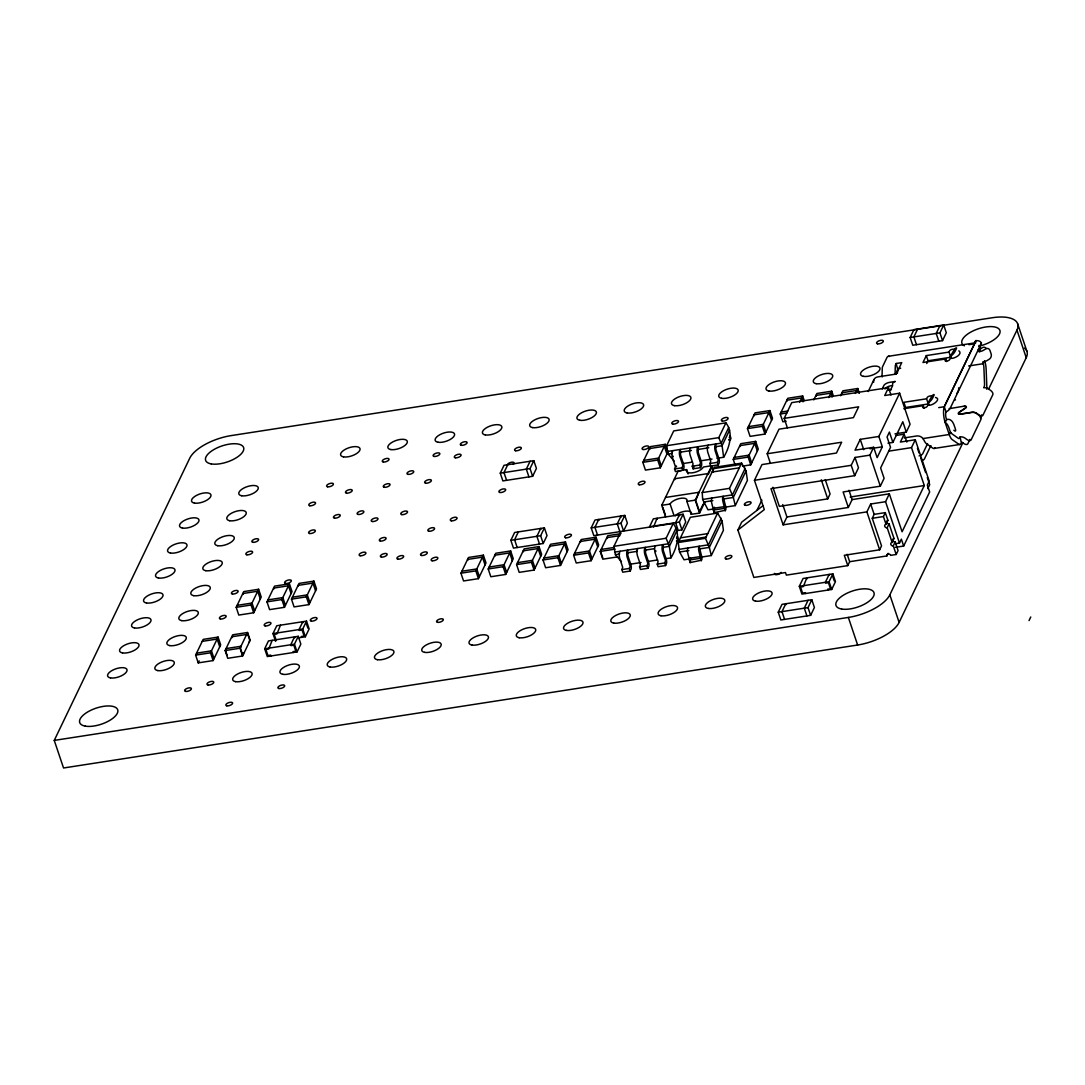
<?xml version="1.0" encoding="UTF-8"?>
<svg xmlns="http://www.w3.org/2000/svg" width="1085" height="1085" viewBox="0 0 1085 1085"><rect width="100%" height="100%" fill="white"/><g stroke="black" fill="none" stroke-linecap="round" stroke-linejoin="round"><path stroke-width="1.5" d="M624.757 515.416L620.986 523.282L623.59 531.04L627.374 523.173L624.757 515.416L594.987 520.027L591.203 527.893L593.82 535.651L673.215 523.472C680.987 533.44 676.891 548.047 670.964 557.893L665.973 558.667M674.124 461.003L668.116 454.086L666.61 445.718L673.717 430.921L725.906 422.838C733.677 432.806 729.581 447.427 723.654 457.26L717.009 458.29M895.057 374.108L895.288 366.364A4.014 1.383 81.2 0 1 895.627 364.614L896.156 363.502L901.743 362.634L896.264 374.04L877.656 376.929A6.076 5.099 25.6 0 0 873.642 382.286M897.39 373.281L897.498 370.039A2.007 0.692 81.2 0 1 897.661 369.171L896.156 363.502M963.968 406.387A2.807 1.18 -18.6 0 1 965.921 406.767A2.807 1.18 -18.6 0 1 965.08 408.204L959.303 412.11A3.214 1.356 -18.6 0 0 958.34 413.751A3.214 1.356 -18.6 0 0 960.578 414.185L971.834 412.449A5.818 4.883 25.6 0 1 976.771 413.656L980.216 416.369A4.014 2.129 40 0 1 981.016 419.244L971.102 439.9A4.014 2.129 40 0 1 966.925 439.52L965.013 438.137A5.818 4.883 25.6 0 0 960.076 436.93L961.364 443.046A11.026 3.797 81.2 0 1 958.597 444.09L952.237 439.628A11.026 3.797 81.2 0 1 949.226 434.502L945.184 422.499A12.084 4.164 81.2 0 1 944.289 406.739L974.506 343.809C973.801 338.235 983.553 341.07 980.759 344.637A11.881 9.982 25.6 0 1 979.307 346.793M948.656 432.834L949.578 433.485A4.014 1.085 63.9 0 0 950.08 431.179L948.914 427.734A4.014 1.085 63.9 0 0 946.106 423.136L945.184 422.499L946.595 419.542A5.099 1.75 81.2 0 1 946.039 411.907L944.289 406.739L976.066 340.419M54.25 740.404L189.753 458.195A35.656 15.014 -18.6 0 1 231.241 435.587L992.26 317.742A35.656 15.014 -18.6 0 1 1016.957 330.098L1026.234 357.684L899.126 622.41A35.656 15.014 -18.6 0 1 857.638 645.019L63.54 767.99L54.25 740.404L848.361 617.433A35.656 15.014 -18.6 0 0 889.836 594.824L962.897 442.68M195.626 655.123L203.18 639.39L218.071 637.085L220.675 644.843L213.121 660.575L198.23 662.881L195.626 655.123L210.517 652.817L218.071 637.085M198.23 662.881L199.179 660.914M236.191 607.315L243.745 591.583L258.623 589.277L261.241 597.048L253.687 612.767L238.795 615.073L236.191 607.315L251.069 605.01L258.623 589.277M225.124 650.539L232.678 634.806L247.57 632.501L250.174 640.258L242.62 655.991L227.741 658.297L225.124 650.539L240.016 648.233L247.57 632.501M232.732 636.163L232.027 637.641L231.742 636.773L246.62 634.467L246.919 635.335L247.624 633.857L249.659 639.892L249.238 642.225M266.978 601.863L274.532 586.131L289.424 583.825L292.041 591.583L284.487 607.315L269.595 609.621L266.978 601.863L281.869 599.557L289.424 583.825M264.686 648.789L268.456 640.923L298.239 636.312L300.843 644.07L297.073 651.936L267.29 656.547L264.686 648.789L294.455 644.178L298.239 636.312M275.59 641.384L272.972 633.613L276.756 625.747L306.526 621.135L309.144 628.907L305.36 636.773L298.443 637.831M291.472 599.151L299.026 583.418L313.904 581.112L316.522 588.87L308.967 604.603L294.076 606.908L291.472 599.151L306.35 596.845L313.904 581.112M272.186 640.34L268.7 649.074L265.906 649.508L267.941 655.543L270.721 655.109L271.019 655.964M280.473 625.177L276.987 633.911L274.193 634.332L276.227 640.367M305.36 636.773L302.742 629.002L306.526 621.135M500.266 473.155L504.037 465.289L533.806 460.677L536.424 468.435L532.64 476.301L502.87 480.913L500.266 473.155L530.036 468.544L533.806 460.677M507.753 464.705L503.983 472.572L506.6 480.329M460.949 573.205L468.503 557.473L483.395 555.167L485.999 562.925L478.444 578.658L463.553 580.963L460.949 573.205L475.84 570.9L483.395 555.167M530.09 461.247L526.32 469.113L528.924 476.871M488.209 568.988L495.764 553.255L510.655 550.949L513.259 558.707L505.705 574.44L490.827 576.745L488.209 568.988L503.101 566.682L510.655 550.949M510.859 540.344L514.629 532.477L544.399 527.866L547.016 535.624L543.232 543.49L513.463 548.101L510.859 540.344L540.628 535.732L544.399 527.866M518.345 531.894L514.575 539.76L517.179 547.518M516.596 564.607L524.15 548.874L539.028 546.569L541.646 554.327L534.091 570.059L519.2 572.365L516.596 564.607L531.474 562.301L539.028 546.569M543.029 559.982L550.583 544.25L565.461 541.944L568.079 549.702L560.525 565.434L545.633 567.74L543.029 559.982L557.907 557.676L565.461 541.944M573.626 555.249L581.18 539.516L596.072 537.211L598.676 544.968L591.122 560.701L576.243 563.006L573.626 555.249L588.518 552.943L596.072 537.211M617.69 556.876L602.812 559.182L600.195 551.424L607.749 535.692L620.986 533.644M642.835 462.346L650.39 446.613L665.268 444.308L667.885 452.065L660.331 467.798L645.439 470.103L642.835 462.346L657.713 460.04L665.268 444.308M621.434 561.637L615.412 554.706L613.92 546.338L621.027 531.555M620.132 551.261L619.508 552.591A5.018 1.722 81.2 0 0 619.752 558.436L622.709 567.319L621.881 569.598L622.749 572.188L630.195 571.035L631.022 569.313A3.513 1.207 81.2 0 0 630.833 564.58L628.079 556.388A2.007 0.692 81.2 0 1 627.971 553.675L627.578 550.109L626.954 551.438A5.018 1.722 81.2 0 0 627.184 557.283L630.154 566.167L629.327 568.445L630.195 571.035M672.822 450.628L672.212 451.97A5.018 1.722 81.2 0 0 672.442 457.802L675.413 466.699L674.572 468.964L675.453 471.555L681.407 470.632M637.804 548.522L637.193 549.851A5.018 1.722 81.2 0 0 637.424 555.696L640.394 564.58L639.567 566.858L640.435 569.449L647.881 568.296L648.708 566.573A3.513 1.207 81.2 0 0 648.518 561.84L645.765 553.648A2.007 0.692 81.2 0 1 645.656 550.936L645.25 547.369L644.639 548.698A5.018 1.722 81.2 0 0 644.87 554.543L647.84 563.427L647.013 565.705L647.881 568.296M665.593 516.826L661.728 505.325L678.247 470.917L686.642 469.615A9.019 3.797 -18.6 0 0 691.891 472.87A9.019 3.797 -18.6 0 0 702.578 468.164L703.365 467.025L711.746 465.723L713.198 470.036M690.508 447.888L689.884 449.231A5.018 1.722 81.2 0 0 690.114 455.063L693.084 463.96L692.257 466.224L693.125 468.815L700.571 467.662L701.398 465.94A3.513 1.207 81.2 0 0 701.208 461.206L698.455 453.015A2.007 0.692 81.2 0 1 698.347 450.302L697.94 446.735L697.329 448.078A5.018 1.722 81.2 0 0 697.56 453.91L700.53 462.807L699.703 465.072L700.571 467.662M682.017 467.811L682.858 465.601L679.888 456.649A5.018 1.722 81.2 0 1 679.644 450.817L680.268 449.475L680.661 453.042A2.007 0.692 81.2 0 0 680.77 455.754L683.523 463.946A3.513 1.207 81.2 0 1 683.713 468.679L682.885 470.402L682.017 467.811L674.572 468.964M655.489 545.782L654.865 547.125A5.018 1.722 81.2 0 0 655.109 552.957L658.08 561.84L657.239 564.119L658.107 566.709L665.553 565.556L666.38 563.834A3.513 1.207 81.2 0 0 666.19 559.101L663.437 550.909A2.007 0.692 81.2 0 1 663.328 548.196L662.935 544.629L662.311 545.972A5.018 1.722 81.2 0 0 662.542 551.804L665.512 560.701L664.685 562.966L665.553 565.556M693.125 468.815L693.952 467.092M708.179 445.148L707.569 446.491A5.018 1.722 81.2 0 0 707.8 452.323L710.77 461.22L709.929 463.498L710.811 466.075L718.256 464.923L719.07 463.2A3.513 1.207 81.2 0 0 718.88 458.467L716.127 450.275A2.007 0.692 81.2 0 1 716.019 447.576L715.625 443.996L715.015 445.338A5.018 1.722 81.2 0 0 715.246 451.17L718.216 460.067L717.375 462.346L718.256 464.923M670.964 557.893L669.391 546.352L666.109 538.255L673.215 523.472M723.654 457.26L722.081 445.718L718.799 437.635L725.906 422.838M676.063 528.029L668.509 543.761L614.544 552.129M679.332 522.102L683.102 514.236L653.333 518.847L649.562 526.713L679.332 522.102L681.95 529.86L678.22 530.443L675.616 522.685L679.386 514.819L679.671 515.673M676.932 530.619L669.391 546.352L662.732 547.383M728.767 427.409L721.213 443.141L667.234 451.496M675.25 515.823A9.019 3.797 -18.6 0 1 685.937 511.116A9.019 3.797 -18.6 0 1 691.226 514.317L699.581 513.069L695.227 500.144L711.746 465.723M729.635 429.986L722.081 445.718L715.435 446.749M681.95 529.86L685.72 521.993L683.102 514.236M690.44 558.775L684.025 559.779L679.563 552.007L678.22 542.527L690.331 517.301L717.619 513.083L722.081 520.841L723.424 530.321L711.312 555.547L701.683 557.039M714.432 508.838L708.003 509.828L702.673 499.466L702.212 492.59L714.323 467.35L741.597 463.132L746.073 470.904L747.402 480.37L735.291 505.596L725.662 507.088M699.581 513.069L704.735 502.328M687.998 547.979L687.646 548.752A4.014 1.383 81.2 0 0 687.836 553.418L690.114 562.613L701.629 560.158A3.54 1.221 81.2 0 0 701.303 554.991L699.16 546.243L698.808 547.016A4.014 1.383 81.2 0 0 698.998 551.695L701.29 560.891M711.977 498.029L711.624 498.802A4.014 1.383 81.2 0 0 711.814 503.467L714.106 512.663L725.621 510.208A3.54 1.221 81.2 0 0 725.282 505.04L723.139 496.306L722.786 497.079A4.014 1.383 81.2 0 0 722.976 501.745L725.268 510.94M747.47 428.616L755.024 412.883L769.902 410.578L772.52 418.335L764.966 434.068L750.074 436.373L747.47 428.616L762.348 426.31L769.902 410.578M735.332 465.601L733.243 459.403L740.797 443.67L755.689 441.364L758.293 449.122L750.739 464.855L742.466 466.13M690.114 562.613L690.467 561.894A3.54 1.221 81.2 0 0 690.575 561.61M714.106 512.663L714.445 511.944A3.54 1.221 81.2 0 0 714.554 511.659M711.312 555.547L709.332 547.396L705.508 538.309L717.619 513.083M735.291 505.596L733.324 497.445L729.486 488.358L741.597 463.132M750.739 464.855L748.135 457.097L755.689 441.364M721.213 518.264L708.464 544.806L678.695 549.417M745.192 468.313L732.443 494.855L702.673 499.466M722.081 520.841L709.332 547.396L700.028 548.834M746.073 470.904L733.324 497.445L724.02 498.883M786.15 421.251L782.841 421.767L780.223 414.009L787.778 398.276L802.669 395.971L804.229 400.623M847.168 554.299L849.663 561.691L847.778 565.624L786.367 575.131L785.486 572.554L753.858 577.451L737.895 530.036L764.315 509.611L754.441 480.302L761.995 464.57L836.44 453.042L841.634 442.232L767.19 453.761L770.404 463.309M767.19 453.761L779.003 429.172L853.434 417.644L858.628 406.834L784.184 418.362L787.398 427.91M784.184 418.362L791.738 402.63L888.506 387.643L891.002 395.035M737.895 530.036L741.679 522.17L762.809 505.827M799.591 402.359L802.669 395.971M756.937 510.411L761.901 500.09M813.791 399.877L816.869 393.489L831.747 391.183L833.321 395.835M828.682 397.571L831.747 391.183M840.522 395.727L842.882 390.803L857.774 388.498L859.334 393.163M786.923 516.975L848.334 507.468L852.105 499.602L889.32 493.838L885.55 501.704L870.658 504.01L866.888 511.876L783.139 524.842L786.923 516.975L782.746 504.566M855.4 393.421L857.774 388.498M868.203 391.536L873.927 379.642M772.913 487.273L779.328 506.37L827.719 498.883L830.079 493.96L825.265 479.638M878.85 436.468L860.242 439.344L855.048 450.166L873.656 447.278L877.141 457.626L882.336 446.817L878.85 436.468L899.628 393.204L884.736 395.51L888.506 387.643M778.243 612.211L782.027 604.345L811.797 599.734L814.415 607.491L810.631 615.358L780.861 619.969L778.243 612.211L808.013 607.6L811.797 599.734M910.152 337.489L913.923 329.623L943.706 325.012L946.31 332.769L942.539 340.636L912.77 345.247L910.152 337.489L939.922 332.878L943.706 325.012M783.139 524.842L770.96 488.63L854.695 475.664L851.223 465.316L854.994 457.45L869.885 455.144L873.656 447.278M895.559 374.406L898.299 368.697M917.652 329.04L913.868 336.906L916.486 344.677M890.771 389.529L892.711 385.5L890.853 385.785A5.018 2.116 -18.6 0 0 885.021 388.973M799.306 586.334L803.09 578.468L832.86 573.856L835.464 581.614L831.693 589.481L801.923 594.092L799.306 586.334L829.076 581.723L832.86 573.856M854.695 475.664L858.479 467.798L854.994 457.45M808.081 600.303L804.297 608.17L806.914 615.927M954.325 349.831A2.509 1.058 -18.6 0 0 952.21 349.329A2.509 1.058 -18.6 0 0 949.592 350.862L949.009 352.083L926.305 355.595L922.996 362.485L945.7 358.972L946.568 361.549M926.726 363.529L928.041 360.776L926.305 355.595M887.964 443.168L892.901 442.409L902.815 421.753L906.287 432.101L894.962 433.864M895.803 435.492L904.185 434.19L900.401 442.056L915.292 439.75L929.221 481.143L927.322 485.076L929.655 491.966L903.683 546.04L895.315 547.342M848.334 507.468L843.113 491.953L880.328 486.189L884.099 478.322L880.627 467.974L890.541 447.318L887.055 436.984L889.415 432.061L892.901 442.409M906.287 432.101L910.071 424.235L899.628 393.204M903.819 408.692L923.281 405.668L922.684 406.902A2.509 1.058 -18.6 0 0 924.42 407.77A2.509 1.058 -18.6 0 0 927.336 406.183L927.933 404.949C931.608 406.821 942.133 398.832 935.514 397.476M926.576 398.792L903.873 402.304L905.622 407.472L928.326 403.959L926.576 398.792L927.173 397.558A2.509 1.058 -18.6 0 1 929.777 396.025A2.509 1.058 -18.6 0 1 931.893 396.54M945.7 358.972L945.116 360.193A2.509 1.058 -18.6 0 0 946.852 361.061A2.509 1.058 -18.6 0 0 949.768 359.474L950.351 358.253C953.878 359.311 963.29 354.008 958.882 350.808M847.778 565.624L844.293 555.276L879.65 549.81L881.535 545.877L872.259 518.291L874.144 514.358L870.658 504.01M927.648 403.539L932.273 395.55A4.014 0.773 -46.7 0 1 933.982 395.293L932.558 398.249A4.014 0.773 -46.7 0 1 928.977 402.427L927.648 403.539L928.977 404.786M950.08 356.843L954.705 348.841A4.014 0.773 -46.7 0 1 956.4 348.583L954.99 351.54A4.014 0.773 -46.7 0 1 951.396 355.731L950.08 356.843L951.396 358.091M928.326 403.959L928.909 402.738A2.509 1.058 -18.6 0 1 929.14 402.399M953.661 351.364L954.244 350.13M889.32 493.838L902.096 531.772L924.284 485.551L911.509 447.617L915.292 439.75M849.663 561.691L886.879 555.927A2.007 1.682 25.6 0 1 888.167 553.92A2.007 1.682 25.6 0 1 890.609 555.357L896.183 554.489L893.28 545.864A2.007 1.682 25.6 0 1 890.839 544.426A2.007 1.682 25.6 0 1 892.128 542.419L887.191 527.758A2.007 1.682 25.6 0 1 884.75 526.333A2.007 1.682 25.6 0 1 886.025 524.313L883.421 516.555L885.306 512.622L874.144 514.358M886.025 524.313L887.923 520.38L885.306 512.622M887.191 527.758L889.076 523.824A2.007 1.682 25.6 0 1 886.594 521.492M927.553 443.684L922.792 453.598A4.014 1.695 -18.6 0 1 919.117 455.917M978.25 349.356A5.099 1.75 81.2 0 1 979.172 351.703L980.596 348.746L982.318 347.702A4.014 3.214 -70.2 0 1 986.184 348.434M892.128 542.419L894.013 538.486L889.076 523.824M886.879 555.927L888.14 553.309M893.28 545.864L895.166 541.93A2.007 1.682 25.6 0 1 892.724 540.493A2.007 1.682 25.6 0 1 894.013 538.486M895.749 543.653L899.479 543.083L901.364 539.15L903.683 546.04M896.183 554.489L898.068 550.556L895.166 541.93M927.811 488.616L929.709 484.683L927.282 477.495M960.076 436.93L959.615 437.879A5.018 1.722 81.2 0 1 958.367 438.354L951.898 433.797A5.018 1.722 81.2 0 1 950.948 432.345M988.462 389.434L1016.957 330.098M969.949 439.371L967.82 443.792A4.014 2.129 40 0 1 963.643 443.426L961.812 442.097M980.338 417.739L981.749 414.795M1029.028 620.593L1030.75 616.999M981.518 342.969L950.541 407.553A11.881 9.982 25.6 0 1 946.039 411.907L946.12 411.893M729.283 437.54L730.124 435.79L730.992 438.381L730.164 440.103A3.513 1.207 81.2 0 1 728.618 439.52M686.602 469.656L688.093 473.928M661.728 505.325L670.11 504.023L670.896 502.884A9.019 3.797 -18.6 0 1 681.597 498.178A9.019 3.797 -18.6 0 1 686.873 501.392L691.226 514.317M676.565 538.187L677.433 536.424L678.301 539.014L677.474 540.723A3.513 1.207 81.2 0 1 676.43 540.913M888.398 356.287L975.863 342.738A12.084 4.164 81.2 0 0 974.506 343.809L968.932 344.677M928.041 360.776L950.745 357.263L949.009 352.083M897.892 368.669L900.686 368.235M968.661 365.957L983.213 363.706L984.624 360.762A11.026 3.797 81.2 0 1 986.129 369.049L986.78 385.392A11.026 3.797 81.2 0 1 986.631 389.203M888.615 389.976L891.409 389.542A4.014 3.363 25.6 0 0 890.066 390.017M787.791 411.012L781.173 412.042L781.458 412.897M780.223 414.009L786.842 412.978M666.61 445.718L718.799 437.635M938.715 407.607L944.289 406.739M949.117 408.679L964.063 406.183A3.214 1.356 -18.6 0 1 966.301 406.617A3.214 1.356 -18.6 0 1 965.338 408.272L959.56 412.164A2.807 1.18 -18.6 0 0 958.72 413.616A2.807 1.18 -18.6 0 0 960.673 413.995L971.929 412.246A5.818 4.883 25.6 0 1 976.866 413.466L980.474 415.853A4.014 2.129 40 0 0 982.902 415.311L992.816 394.669A4.014 2.129 40 0 0 990.537 390.356L988.625 388.986A5.818 4.883 25.6 0 0 983.688 387.765L984.136 386.816A5.018 1.722 81.2 0 0 984.543 383.819L983.878 367.191A5.018 1.722 81.2 0 0 983.213 363.706L982.657 362.051A5.113 2.156 -18.6 0 0 987.391 360.356L989.194 359.257A4.014 3.214 -70.2 0 0 991.147 353.927L989.981 350.482A4.014 3.214 -70.2 0 0 985.722 348.922L983.905 350.007A5.113 2.156 -18.6 0 1 979.172 351.703M668.116 454.086L672.293 453.435M680.119 452.214L691.376 450.478M698.821 449.326L708.79 447.78M683.781 463.444L692.081 462.156M700.395 460.867L712.018 459.064M733.243 459.403L748.135 457.097M692.257 466.224L699.703 465.072M709.929 463.498L717.375 462.346M904.185 437.92L916.635 435.98A6.022 5.045 25.6 0 1 922.331 437.825L924 440.198A11.026 3.797 81.2 0 0 926.373 443.629L932.72 448.105A11.026 3.797 81.2 0 0 935.134 447.685M713.713 468.625L740.987 464.407M922.969 438.571L949.226 434.502M712.072 472.043L739.346 467.825M869.926 448.729L882.336 446.817M888.859 451.129L911.509 447.617M934.022 448.471L959.886 444.47M754.441 480.302L851.223 465.316M665.512 497.459L698.998 492.278L695.756 500.511L699.527 511.713L703.066 504.349L703.351 505.203M702.212 492.59L729.486 488.358M686.846 501.433L695.227 500.144M703.541 502.057L712.845 500.619M713.442 508.322L724.604 506.6M591.203 527.893L620.986 523.282M713.238 510.086L724.4 508.35M850.206 497.025L924.284 485.551M620.037 535.61L606.8 537.658L607.098 538.513M613.92 546.338L666.109 538.255M292.407 597.184L307.299 594.878L309.917 602.636M614.368 547.41L601.144 549.458L600.724 551.79L602.758 557.826M680.471 537.848L707.759 533.617M600.195 551.424L615.087 549.118M678.83 541.252L706.118 537.034M678.22 542.527L705.508 538.309M615.412 554.706L619.603 554.055M627.428 552.848L637.071 551.356M646.117 549.959L654.431 548.671M872.259 518.291L883.421 516.555M679.563 552.007L688.866 550.57M629.422 564.322L641.045 562.532M647.691 561.501L657.659 559.955M689.45 558.273L700.625 556.551M621.881 569.598L629.327 568.445M639.567 566.858L647.013 565.705M657.239 564.119L664.685 562.966M689.246 560.036L700.408 558.3M202.23 641.357L217.122 639.051L219.726 646.809M272.972 633.613L302.742 629.002M953.823 430.27L954.786 430.935A4.014 1.085 63.9 0 0 955.275 428.629L954.108 425.184A4.014 1.085 63.9 0 0 951.301 420.587L950.338 419.922A5.113 2.156 -18.6 0 0 946.595 419.542M1017.649 323.791L1026.925 351.377M940.275 326.449L939.976 325.581L936.206 333.448L938.823 341.219M939.922 332.878L942.539 340.636M923.281 405.668L924.149 408.258M917.462 448.295L919.022 452.947M920.717 457.951L925.641 472.612M904.185 434.19L906.843 442.097M858.832 392.878L857.815 389.854L857.109 391.332L856.824 390.464L841.933 392.77L842.231 393.638M869.885 455.144L880.328 486.189M885.55 501.704L899.479 543.083M860.242 439.344L863.728 449.692M832.114 397.029L830.812 393.15L815.92 395.455L816.205 396.31M866.888 511.876L879.65 549.81M889.836 594.824L899.126 622.41M848.972 490.284L852.105 499.602M803.022 401.816L801.72 397.937L786.828 400.243L787.127 401.097M821.291 479.787L827.719 498.883M848.361 617.433L857.638 645.019M832.724 576.366L834.243 580.895M829.428 575.294L829.143 574.426L825.359 582.292L825.644 583.16L828.438 582.726L830.473 588.762L827.679 589.196L827.977 590.05M829.076 581.723L831.693 589.481M771.571 420.302L768.967 412.544L754.075 414.85L754.36 415.718M765.902 432.101L763.297 424.344L748.406 426.649L748.704 427.517M762.348 426.31L764.966 434.068M807.091 578.753L806.806 577.885L803.32 586.619L800.527 587.053L802.561 593.088L805.355 592.654L805.64 593.509M757.344 451.089L754.74 443.331L739.848 445.637L740.146 446.491M808.013 607.6L810.631 615.358M751.688 462.888L749.07 455.13L734.192 457.436L734.477 458.29M786.028 604.63L785.743 603.762L781.973 611.628L784.577 619.386M713.415 471.88L711.801 467.079L708.261 474.457L707.976 473.589L674.477 478.783L674.761 479.638M666.936 454.032L664.332 446.274L649.44 448.58L649.739 449.434M661.28 465.831L658.663 458.073L643.771 460.379L644.07 461.233M657.713 460.04L660.331 467.798M670.11 504.023L673.988 515.524M662.799 507.292L665.485 515.307M657.347 519.132L657.049 518.277L653.563 526.998M621.325 516.853L621.04 515.999L617.256 523.865L619.874 531.623M599.001 520.312L598.703 519.457L594.933 527.324L597.537 535.081M597.74 546.935L595.122 539.177L580.244 541.483L580.529 542.351M592.071 558.734L589.467 550.977L574.575 553.282L574.86 554.15M588.518 552.943L591.122 560.701M567.13 551.668L564.525 543.91L549.634 546.216L549.919 547.071M530.036 468.544L532.64 476.301M561.474 563.468L558.856 555.71L543.965 558.015L544.263 558.87M557.907 557.676L560.525 565.434M540.967 529.304L540.683 528.436L536.899 536.302L539.516 544.06M540.628 535.732L543.232 543.49M540.696 556.293L538.092 548.535L523.201 550.841L523.485 551.695M535.027 568.092L532.423 560.335L517.531 562.64L517.83 563.495M531.474 562.301L534.091 570.059M512.323 560.674L509.706 552.916L494.828 555.222L495.113 556.09M506.654 572.473L504.05 564.715L489.159 567.021L489.443 567.889M503.101 566.682L505.705 574.44M485.049 564.892L482.445 557.134L467.554 559.44L467.852 560.294M479.394 576.691L476.776 568.933L461.885 571.239L462.183 572.093M475.84 570.9L478.444 578.658M315.572 590.837L312.968 583.079L298.077 585.385L298.361 586.239M306.35 596.845L308.967 604.603M306.39 623.658L307.923 628.188M303.095 622.587L302.81 621.719L299.026 629.585L299.311 630.453L302.105 630.019L304.139 636.054L301.345 636.475L301.644 637.343M291.092 593.549L288.474 585.792L273.596 588.097L273.881 588.965M285.423 605.349L282.819 597.591L267.927 599.896L268.212 600.764M281.869 599.557L284.487 607.315M294.808 637.749L294.51 636.881L290.739 644.748L291.024 645.616L293.818 645.182L295.852 651.217L293.058 651.651L293.343 652.505M294.455 644.178L297.073 651.936M260.291 599.015L257.688 591.244L242.796 593.549L243.081 594.417M254.622 610.801L252.018 603.043L237.127 605.349L237.425 606.217M251.069 605.01L253.687 612.767M243.569 654.024L243.284 653.17L242.565 654.635L240.544 648.613L240.965 646.267L226.073 648.572L225.653 650.919L227.172 655.435M240.016 648.233L242.62 655.991M214.071 658.609L211.453 650.851L196.561 653.156L196.86 654.011M210.517 652.817L213.121 660.575M781.186 572.351A3.567 1.505 -18.6 0 1 777.036 574.616A3.567 1.505 -18.6 0 1 774.568 573.382M964.402 345.83A20.059 8.449 -18.6 0 1 974.778 330.138A20.059 8.449 -18.6 0 1 999.977 330.667A20.059 8.449 -18.6 0 1 978.968 346.142M507.468 465.289A3.567 1.505 -18.6 0 1 511.605 462.21A3.567 1.505 -18.6 0 1 513.205 464.394M1026.003 349.628A35.656 15.014 -18.6 0 1 1026.234 357.684M1024.511 348.095A35.656 15.014 -18.6 0 1 1025.325 348.827M882.241 388.986A5.018 2.116 -18.6 0 1 882.349 388.661L883.855 385.514A5.018 2.116 -18.6 0 1 889.686 382.34L895.274 381.472A4.014 3.363 25.6 0 0 892.535 384.592M979.131 345.383A12.084 4.164 81.2 0 1 980.596 348.746M882.241 376.929A6.347 5.235 -41.3 0 1 882.051 375.627L882.268 368.385A4.014 1.383 81.2 0 1 882.593 366.635L887.042 357.358A12.084 4.164 81.2 0 1 889.456 356.477M930.944 445.609A3.106 1.316 -18.6 0 0 930.659 446.016L924.528 458.765A4.014 1.695 -18.6 0 1 921.857 460.759M958.679 387.82A5.018 1.722 81.2 0 1 958.611 389.556M958.53 390.044A5.018 1.722 81.2 0 1 958.272 390.831L957.336 392.756A3.106 1.316 -18.6 0 1 956.59 393.584M955.465 399.904A3.106 1.316 -18.6 0 1 954.746 399.958M655.855 551.587A2.007 0.692 81.2 0 1 655.72 550.556M673.256 456.677A2.007 0.692 81.2 0 1 673.148 456.175M676.321 465.94A3.513 1.207 81.2 0 1 676.484 466.835M690.535 558.056A3.54 1.221 81.2 0 1 690.63 558.558M714.269 507.183A3.54 1.221 81.2 0 1 714.527 508.119M887.069 520.759A2.007 1.682 25.6 0 1 887.923 520.38M360.152 555.737A3.567 1.505 -18.6 0 0 365.848 553.445A3.567 1.505 -18.6 0 0 361.617 552.699A3.567 1.505 -18.6 0 0 360.152 555.737M157.786 670.584A10.185 4.286 -18.6 0 0 174.034 664.061A10.185 4.286 -18.6 0 0 161.936 661.931A10.185 4.286 -18.6 0 0 157.786 670.584M110.507 677.908A10.185 4.286 -18.6 0 0 126.769 671.384A10.185 4.286 -18.6 0 0 114.671 669.255A10.185 4.286 -18.6 0 0 110.507 677.908M169.775 645.602A10.185 4.286 -18.6 0 0 186.037 639.092A10.185 4.286 -18.6 0 0 173.925 636.963A10.185 4.286 -18.6 0 0 169.775 645.602M122.51 652.926A10.185 4.286 -18.6 0 0 138.758 646.402A10.185 4.286 -18.6 0 0 126.66 644.273A10.185 4.286 -18.6 0 0 122.51 652.926M565.665 537.78A3.567 1.505 -18.6 0 0 571.361 535.488A3.567 1.505 -18.6 0 0 567.13 534.742A3.567 1.505 -18.6 0 0 565.665 537.78M220.404 618.979A3.567 1.505 -18.6 0 0 226.1 616.7A3.567 1.505 -18.6 0 0 221.855 615.955A3.567 1.505 -18.6 0 0 220.404 618.979M639.255 484.764A3.567 1.505 -18.6 0 0 644.951 482.486A3.567 1.505 -18.6 0 0 640.706 481.74A3.567 1.505 -18.6 0 0 639.255 484.764M745.327 505.325A3.567 1.505 -18.6 0 0 751.023 503.047A3.567 1.505 -18.6 0 0 746.778 502.301A3.567 1.505 -18.6 0 0 745.327 505.325M863.47 376.359A10.185 4.286 -18.6 0 0 879.732 369.836A10.185 4.286 -18.6 0 0 867.634 367.707A10.185 4.286 -18.6 0 0 863.47 376.359M726.109 559.019A3.567 1.505 -18.6 0 0 731.805 556.741A3.567 1.505 -18.6 0 0 727.56 555.995A3.567 1.505 -18.6 0 0 726.109 559.019M381.391 557.066A3.567 1.505 -18.6 0 0 387.087 554.788A3.567 1.505 -18.6 0 0 382.842 554.028A3.567 1.505 -18.6 0 0 381.391 557.066M158.478 578.007A10.185 4.286 -18.6 0 0 174.739 571.483A10.185 4.286 -18.6 0 0 162.628 569.354A10.185 4.286 -18.6 0 0 158.478 578.007M193.754 595.665A10.185 4.286 -18.6 0 0 210.015 589.141A10.185 4.286 -18.6 0 0 197.904 587.012A10.185 4.286 -18.6 0 0 193.754 595.665M146.489 602.975A10.185 4.286 -18.6 0 0 162.75 596.452A10.185 4.286 -18.6 0 0 150.639 594.322A10.185 4.286 -18.6 0 0 146.489 602.975M383.29 461.993A3.567 1.505 -18.6 0 0 388.986 459.701A3.567 1.505 -18.6 0 0 384.741 458.955A3.567 1.505 -18.6 0 0 383.29 461.993M205.743 570.683A10.185 4.286 -18.6 0 0 222.005 564.159A10.185 4.286 -18.6 0 0 209.907 562.03A10.185 4.286 -18.6 0 0 205.743 570.683M358.104 514.439A3.567 1.505 -18.6 0 0 363.8 512.147A3.567 1.505 -18.6 0 0 359.569 511.401A3.567 1.505 -18.6 0 0 358.104 514.439M246.851 554.788A3.567 1.505 -18.6 0 0 252.547 552.496A3.567 1.505 -18.6 0 0 248.302 551.75A3.567 1.505 -18.6 0 0 246.851 554.788M485.334 434.922A10.185 4.286 -18.6 0 0 501.582 428.399A10.185 4.286 -18.6 0 0 489.484 426.269A10.185 4.286 -18.6 0 0 485.334 434.922M424.669 652.37A10.185 4.286 -18.6 0 0 440.93 645.846A10.185 4.286 -18.6 0 0 428.833 643.717A10.185 4.286 -18.6 0 0 424.669 652.37M232.393 594.01A3.567 1.505 -18.6 0 0 238.09 591.732A3.567 1.505 -18.6 0 0 233.845 590.986A3.567 1.505 -18.6 0 0 232.393 594.01M346.468 493.119A3.567 1.505 -18.6 0 0 352.164 490.84A3.567 1.505 -18.6 0 0 347.919 490.094A3.567 1.505 -18.6 0 0 346.468 493.119M85.308 726.136A20.059 8.449 -18.6 0 0 117.302 713.306A20.059 8.449 -18.6 0 0 93.473 709.115A20.059 8.449 -18.6 0 0 85.308 726.136M841.594 609.024A20.059 8.449 -18.6 0 0 873.601 596.18A20.059 8.449 -18.6 0 0 849.772 591.99A20.059 8.449 -18.6 0 0 841.594 609.024M211.209 463.905A20.059 8.449 -18.6 0 0 243.216 451.075A20.059 8.449 -18.6 0 0 219.387 446.884A20.059 8.449 -18.6 0 0 211.209 463.905M377.404 659.694A10.185 4.286 -18.6 0 0 393.665 653.17A10.185 4.286 -18.6 0 0 381.554 651.041A10.185 4.286 -18.6 0 0 377.404 659.694M397.897 559.128A3.567 1.505 -18.6 0 0 403.593 556.849A3.567 1.505 -18.6 0 0 399.361 556.103A3.567 1.505 -18.6 0 0 397.897 559.128M421.536 555.479A3.567 1.505 -18.6 0 0 427.232 553.187A3.567 1.505 -18.6 0 0 422.987 552.441A3.567 1.505 -18.6 0 0 421.536 555.479M181.765 620.634A10.185 4.286 -18.6 0 0 198.026 614.11A10.185 4.286 -18.6 0 0 185.915 611.981A10.185 4.286 -18.6 0 0 181.765 620.634M134.499 627.957A10.185 4.286 -18.6 0 0 150.747 621.434A10.185 4.286 -18.6 0 0 138.649 619.304A10.185 4.286 -18.6 0 0 134.499 627.957M217.746 545.714A10.185 4.286 -18.6 0 0 233.994 539.191A10.185 4.286 -18.6 0 0 221.896 537.061A10.185 4.286 -18.6 0 0 217.746 545.714M194.459 503.087A10.185 4.286 -18.6 0 0 210.707 496.564A10.185 4.286 -18.6 0 0 198.609 494.435A10.185 4.286 -18.6 0 0 194.459 503.087M241.724 495.764A10.185 4.286 -18.6 0 0 257.986 489.24A10.185 4.286 -18.6 0 0 245.875 487.111A10.185 4.286 -18.6 0 0 241.724 495.764M182.456 528.056A10.185 4.286 -18.6 0 0 198.718 521.532A10.185 4.286 -18.6 0 0 186.62 519.403A10.185 4.286 -18.6 0 0 182.456 528.056M390.79 449.556A10.185 4.286 -18.6 0 0 407.051 443.033A10.185 4.286 -18.6 0 0 394.94 440.903A10.185 4.286 -18.6 0 0 390.79 449.556M229.735 520.732A10.185 4.286 -18.6 0 0 245.983 514.209A10.185 4.286 -18.6 0 0 233.885 512.079A10.185 4.286 -18.6 0 0 229.735 520.732M170.467 553.024A10.185 4.286 -18.6 0 0 186.728 546.514A10.185 4.286 -18.6 0 0 174.631 544.385A10.185 4.286 -18.6 0 0 170.467 553.024M282.873 674.327A10.185 4.286 -18.6 0 0 299.121 667.804A10.185 4.286 -18.6 0 0 287.023 665.675A10.185 4.286 -18.6 0 0 282.873 674.327M343.525 456.88A10.185 4.286 -18.6 0 0 359.786 450.356A10.185 4.286 -18.6 0 0 347.675 448.227A10.185 4.286 -18.6 0 0 343.525 456.88M235.594 681.651A10.185 4.286 -18.6 0 0 251.856 675.128A10.185 4.286 -18.6 0 0 239.758 672.998A10.185 4.286 -18.6 0 0 235.594 681.651M672.754 424.099A3.567 1.505 -18.6 0 0 678.451 421.821A3.567 1.505 -18.6 0 0 674.219 421.075A3.567 1.505 -18.6 0 0 672.754 424.099M330.138 667.004A10.185 4.286 -18.6 0 0 346.4 660.494A10.185 4.286 -18.6 0 0 334.288 658.364A10.185 4.286 -18.6 0 0 330.138 667.004M372.223 521.505A3.567 1.505 -18.6 0 0 377.919 519.213A3.567 1.505 -18.6 0 0 373.674 518.467A3.567 1.505 -18.6 0 0 372.223 521.505M461.315 445.284A3.567 1.505 -18.6 0 0 467.011 443.005A3.567 1.505 -18.6 0 0 462.78 442.246A3.567 1.505 -18.6 0 0 461.315 445.284M432.115 560.769A3.567 1.505 -18.6 0 0 437.811 558.49A3.567 1.505 -18.6 0 0 433.58 557.744A3.567 1.505 -18.6 0 0 432.115 560.769M285.586 583.459A3.567 1.505 -18.6 0 0 291.282 581.18A3.567 1.505 -18.6 0 0 287.037 580.434A3.567 1.505 -18.6 0 0 285.586 583.459M643.052 449.502A3.567 1.505 -18.6 0 0 648.749 447.223A3.567 1.505 -18.6 0 0 644.517 446.477A3.567 1.505 -18.6 0 0 643.052 449.502M722.352 421.048A3.567 1.505 -18.6 0 0 728.049 418.756A3.567 1.505 -18.6 0 0 723.803 418.01A3.567 1.505 -18.6 0 0 722.352 421.048M278.899 688.527A3.567 1.505 -18.6 0 0 284.596 686.235A3.567 1.505 -18.6 0 0 280.35 685.489A3.567 1.505 -18.6 0 0 278.899 688.527M185.63 691.416A3.567 1.505 -18.6 0 0 191.326 689.124A3.567 1.505 -18.6 0 0 187.081 688.378A3.567 1.505 -18.6 0 0 185.63 691.416M877.562 343.837A3.567 1.505 -18.6 0 0 883.258 341.558A3.567 1.505 -18.6 0 0 879.013 340.812A3.567 1.505 -18.6 0 0 877.562 343.837M401.776 514.615A3.567 1.505 -18.6 0 0 407.472 512.323A3.567 1.505 -18.6 0 0 403.24 511.577A3.567 1.505 -18.6 0 0 401.776 514.615M499.914 492.481A3.567 1.505 -18.6 0 0 505.61 490.189A3.567 1.505 -18.6 0 0 501.365 489.443A3.567 1.505 -18.6 0 0 499.914 492.481M265.201 625.923A3.567 1.505 -18.6 0 0 270.897 623.631A3.567 1.505 -18.6 0 0 266.652 622.885A3.567 1.505 -18.6 0 0 265.201 625.923M226.833 705.833A3.567 1.505 -18.6 0 0 232.529 703.555A3.567 1.505 -18.6 0 0 228.284 702.809A3.567 1.505 -18.6 0 0 226.833 705.833M207.995 684.947A3.567 1.505 -18.6 0 0 213.691 682.655A3.567 1.505 -18.6 0 0 209.446 681.909A3.567 1.505 -18.6 0 0 207.995 684.947M437.553 622.342A3.567 1.505 -18.6 0 0 443.25 620.064A3.567 1.505 -18.6 0 0 439.018 619.318A3.567 1.505 -18.6 0 0 437.553 622.342M380.333 541.049A3.567 1.505 -18.6 0 0 386.029 538.757A3.567 1.505 -18.6 0 0 381.784 538.011A3.567 1.505 -18.6 0 0 380.333 541.049M428.806 531.23A3.567 1.505 -18.6 0 0 434.502 528.951A3.567 1.505 -18.6 0 0 430.257 528.205A3.567 1.505 -18.6 0 0 428.806 531.23M451.306 520.814A3.567 1.505 -18.6 0 0 457.002 518.521A3.567 1.505 -18.6 0 0 452.757 517.776A3.567 1.505 -18.6 0 0 451.306 520.814M384.28 487.273A3.567 1.505 -18.6 0 0 389.976 484.981A3.567 1.505 -18.6 0 0 385.731 484.236A3.567 1.505 -18.6 0 0 384.28 487.273M455.32 457.775A3.567 1.505 -18.6 0 0 461.017 455.483A3.567 1.505 -18.6 0 0 456.771 454.737A3.567 1.505 -18.6 0 0 455.32 457.775M434.081 456.432A3.567 1.505 -18.6 0 0 439.778 454.154A3.567 1.505 -18.6 0 0 435.546 453.408A3.567 1.505 -18.6 0 0 434.081 456.432M425.618 483.178A3.567 1.505 -18.6 0 0 431.315 480.886A3.567 1.505 -18.6 0 0 427.083 480.14A3.567 1.505 -18.6 0 0 425.618 483.178M407.987 474.348A3.567 1.505 -18.6 0 0 413.683 472.07A3.567 1.505 -18.6 0 0 409.438 471.324A3.567 1.505 -18.6 0 0 407.987 474.348M515.578 450.75A3.567 1.505 -18.6 0 0 521.275 448.471A3.567 1.505 -18.6 0 0 517.03 447.725A3.567 1.505 -18.6 0 0 515.578 450.75M327.629 486.799A3.567 1.505 -18.6 0 0 333.326 484.507A3.567 1.505 -18.6 0 0 329.08 483.761A3.567 1.505 -18.6 0 0 327.629 486.799M334.478 518.101A3.567 1.505 -18.6 0 0 340.175 515.809A3.567 1.505 -18.6 0 0 335.93 515.063A3.567 1.505 -18.6 0 0 334.478 518.101M252.846 542.297A3.567 1.505 -18.6 0 0 258.542 540.005A3.567 1.505 -18.6 0 0 254.31 539.259A3.567 1.505 -18.6 0 0 252.846 542.297M309.578 533.508A3.567 1.505 -18.6 0 0 315.274 531.23A3.567 1.505 -18.6 0 0 311.029 530.484A3.567 1.505 -18.6 0 0 309.578 533.508M309.781 505.746A3.567 1.505 -18.6 0 0 315.477 503.454A3.567 1.505 -18.6 0 0 311.232 502.708A3.567 1.505 -18.6 0 0 309.781 505.746M311.273 621.095A3.567 1.505 -18.6 0 0 316.969 618.816A3.567 1.505 -18.6 0 0 312.724 618.07A3.567 1.505 -18.6 0 0 311.273 621.095M755.553 601.131A10.185 4.286 -18.6 0 0 771.815 594.607A10.185 4.286 -18.6 0 0 759.703 592.478A10.185 4.286 -18.6 0 0 755.553 601.131M816.205 383.683A10.185 4.286 -18.6 0 0 832.466 377.16A10.185 4.286 -18.6 0 0 820.355 375.03A10.185 4.286 -18.6 0 0 816.205 383.683M708.288 608.454A10.185 4.286 -18.6 0 0 724.536 601.931A10.185 4.286 -18.6 0 0 712.438 599.802A10.185 4.286 -18.6 0 0 708.288 608.454M768.94 391.007A10.185 4.286 -18.6 0 0 785.201 384.483A10.185 4.286 -18.6 0 0 773.09 382.354A10.185 4.286 -18.6 0 0 768.94 391.007M661.009 615.765A10.185 4.286 -18.6 0 0 677.271 609.255A10.185 4.286 -18.6 0 0 665.173 607.125A10.185 4.286 -18.6 0 0 661.009 615.765M721.674 398.317A10.185 4.286 -18.6 0 0 737.922 391.793A10.185 4.286 -18.6 0 0 725.824 389.664A10.185 4.286 -18.6 0 0 721.674 398.317M613.744 623.088A10.185 4.286 -18.6 0 0 630.005 616.565A10.185 4.286 -18.6 0 0 617.894 614.436A10.185 4.286 -18.6 0 0 613.744 623.088M674.409 405.641A10.185 4.286 -18.6 0 0 690.657 399.117A10.185 4.286 -18.6 0 0 678.559 396.988A10.185 4.286 -18.6 0 0 674.409 405.641M566.478 630.412A10.185 4.286 -18.6 0 0 582.74 623.889A10.185 4.286 -18.6 0 0 570.629 621.759A10.185 4.286 -18.6 0 0 566.478 630.412M627.13 412.965A10.185 4.286 -18.6 0 0 643.391 406.441A10.185 4.286 -18.6 0 0 631.294 404.312A10.185 4.286 -18.6 0 0 627.13 412.965M519.213 637.736A10.185 4.286 -18.6 0 0 535.461 631.212A10.185 4.286 -18.6 0 0 523.363 629.083A10.185 4.286 -18.6 0 0 519.213 637.736M579.865 420.275A10.185 4.286 -18.6 0 0 596.126 413.765A10.185 4.286 -18.6 0 0 584.015 411.622A10.185 4.286 -18.6 0 0 579.865 420.275M471.948 645.046A10.185 4.286 -18.6 0 0 488.196 638.523A10.185 4.286 -18.6 0 0 476.098 636.393A10.185 4.286 -18.6 0 0 471.948 645.046M532.599 427.598A10.185 4.286 -18.6 0 0 548.861 421.075A10.185 4.286 -18.6 0 0 536.75 418.946A10.185 4.286 -18.6 0 0 532.599 427.598M438.055 442.246A10.185 4.286 -18.6 0 0 454.317 435.722A10.185 4.286 -18.6 0 0 442.219 433.593A10.185 4.286 -18.6 0 0 438.055 442.246"/></g></svg>
